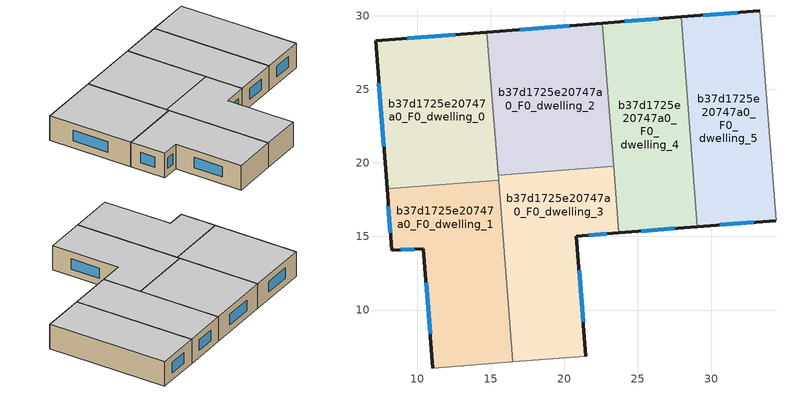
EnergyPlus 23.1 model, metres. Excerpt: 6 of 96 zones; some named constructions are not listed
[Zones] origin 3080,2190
b37d1725e20747a0_F0_dwelling_0
 floor ground (EU_floor_Construction): 14.74,28.89 15.53,18.84 7.95,18.25 7.17,28.3 z0
 wall outside (EU_wall_Construction): 14.74,28.89 7.17,28.3 7.95,18.25 z0:3
 wall to b37d1725e20747a0_F0_dwelling_1 (EU_wall_Construction): 7.95,18.24 15.53,18.84 z0:3
 wall to b37d1725e20747a0_F0_dwelling_3 (EU_wall_Construction): 15.53,18.84 14.74,28.89 z0:3
 window (EU_Window_Construction): 7.39,25.42 7.73,21.12 / 12.58,28.72 9.33,28.47 z0.86:2.14
 ceiling to b37d1725e20747a0_F1_dwelling_0 (EU_floor_Construction): 15.53,18.84 14.74,28.89 7.17,28.3 7.95,18.25 z3
b37d1725e20747a0_F0_dwelling_1
 floor ground (EU_floor_Construction): 15.53,18.84 16.49,6.48 11.06,6.05 10.43,14.18 8.28,14.06 7.95,18.25 z0
 wall outside (EU_wall_Construction): 7.95,18.25 8.28,14.06 10.43,14.18 11.06,6.05 z0:3
 wall adiabatic (EU_wall_Construction): 11.06,6.05 16.49,6.48 z0:3
 wall to b37d1725e20747a0_F0_dwelling_3 (EU_wall_Construction): 16.49,6.48 15.53,18.84 z0:3
 window (EU_Window_Construction): 10.61,11.86 10.88,8.38 / 8.89,14.09 9.81,14.15 / 8.05,17.05 8.19,15.25 z0.86:2.14
 ceiling to b37d1725e20747a0_F1_dwelling_1 (EU_floor_Construction): 16.49,6.48 15.53,18.84 7.95,18.25 8.28,14.06 10.43,14.18 11.06,6.05 z3
b37d1725e20747a0_F0_dwelling_2
 floor ground (EU_floor_Construction): 22.59,29.5 23.34,19.79 15.5,19.18 14.74,28.89 z0
 wall outside (EU_wall_Construction): 22.59,29.5 14.74,28.89 z0:3
 wall to b37d1725e20747a0_F0_dwelling_3 (EU_wall_Construction): 14.74,28.89 15.5,19.18 23.34,19.79 z0:3
 wall to b37d1725e20747a0_F0_dwelling_4 (EU_wall_Construction): 23.34,19.79 22.59,29.5 z0:3
 window (EU_Window_Construction): 20.35,29.32 16.99,29.06 z0.86:2.14
 ceiling to b37d1725e20747a0_F1_dwelling_2 (EU_floor_Construction): 23.34,19.79 22.59,29.5 14.74,28.89 15.5,19.18 z3
b37d1725e20747a0_F0_dwelling_3
 floor ground (EU_floor_Construction): 23.34,19.79 23.7,15.25 20.82,15.02 21.46,6.86 16.49,6.48 15.5,19.18 z0
 wall outside (EU_wall_Construction): 21.46,6.86 20.82,15.02 23.7,15.25 z0:3
 wall adiabatic (EU_wall_Construction): 16.49,6.48 21.46,6.86 z0:3
 wall to b37d1725e20747a0_F0_dwelling_4 (EU_wall_Construction): 23.7,15.25 23.35,19.79 z0:3
 window (EU_Window_Construction): 21.65,15.09 22.88,15.18 / 21.28,9.19 21.01,12.69 z0.86:2.14
 ceiling to b37d1725e20747a0_F1_dwelling_3 (EU_floor_Construction): 21.46,6.86 20.82,15.02 23.7,15.25 23.34,19.79 15.5,19.18 16.49,6.48 z3
b37d1725e20747a0_F0_dwelling_4
 floor ground (EU_floor_Construction): 27.93,29.92 29.04,15.66 23.7,15.25 22.59,29.5 z0
 wall outside (EU_wall_Construction): 27.93,29.92 22.59,29.5 / 23.7,15.25 29.04,15.66 z0:3
 wall to b37d1725e20747a0_F0_dwelling_5 (EU_wall_Construction): 29.04,15.66 27.93,29.92 z0:3
 window (EU_Window_Construction): 26.41,29.8 24.11,29.62 / 25.23,15.37 27.52,15.54 z0.86:2.14
 ceiling to b37d1725e20747a0_F1_dwelling_4 (EU_floor_Construction): 29.04,15.66 27.93,29.92 22.59,29.5 23.7,15.25 z3
b37d1725e20747a0_F0_dwelling_5
 floor ground (EU_floor_Construction): 33.28,30.33 34.39,16.08 29.04,15.66 27.93,29.92 z0
 wall outside (EU_wall_Construction): 33.28,30.33 27.93,29.92 / 29.04,15.66 34.39,16.08 z0:3
 wall to b37d1725e20747a0_F0_dwelling_6 (EU_wall_Construction): 34.39,16.08 33.28,30.33 z0:3
 window (EU_Window_Construction): 31.75,30.21 29.46,30.04 / 30.57,15.78 32.86,15.96 z0.86:2.14
 ceiling to b37d1725e20747a0_F1_dwelling_5 (EU_floor_Construction): 34.39,16.08 33.27,30.33 27.93,29.92 29.04,15.66 z3
[SCHEDULE:FILE] Column Number=1; Rows to Skip at Top=0; Number of Hours of Data=8760; Column Separator=Comma; Interpolate to Timestep=No; Minutes per Item=60; Adjust Schedule for Daylight Savings=Yes
Name | File
EU_Step8_GainSchedule_b37d1725e20747a0_F1_dwelling_2_f000 | ../../schedules/b37d1725e20747a0/b37d1725e20747a0_F1_dwelling_2_f000_gain.csv
EU_Step8_GainSchedule_b37d1725e20747a0_F1_dwelling_3_f000 | ../../schedules/b37d1725e20747a0/b37d1725e20747a0_F1_dwelling_3_f000_gain.csv
EU_Step8_GainSchedule_b37d1725e20747a0_F1_dwelling_4_f000 | ../../schedules/b37d1725e20747a0/b37d1725e20747a0_F1_dwelling_4_f000_gain.csv
EU_Step8_GainSchedule_b37d1725e20747a0_F1_dwelling_5_f000 | ../../schedules/b37d1725e20747a0/b37d1725e20747a0_F1_dwelling_5_f000_gain.csv
EU_Step8_GainSchedule_b37d1725e20747a0_F1_dwelling_6_f000 | ../../schedules/b37d1725e20747a0/b37d1725e20747a0_F1_dwelling_6_f000_gain.csv
EU_Step8_GainSchedule_b37d1725e20747a0_F1_dwelling_7_f000 | ../../schedules/b37d1725e20747a0/b37d1725e20747a0_F1_dwelling_7_f000_gain.csv
EU_Step8_GainSchedule_b37d1725e20747a0_F1_dwelling_8_f000 | ../../schedules/b37d1725e20747a0/b37d1725e20747a0_F1_dwelling_8_f000_gain.csv
EU_Step8_GainSchedule_b37d1725e20747a0_F1_dwelling_9_f000 | ../../schedules/b37d1725e20747a0/b37d1725e20747a0_F1_dwelling_9_f000_gain.csv
EU_Step8_GainSchedule_b37d1725e20747a0_F1_dwelling_10_f000 | ../../schedules/b37d1725e20747a0/b37d1725e20747a0_F1_dwelling_10_f000_gain.csv
EU_Step8_GainSchedule_b37d1725e20747a0_F1_dwelling_11_f000 | ../../schedules/b37d1725e20747a0/b37d1725e20747a0_F1_dwelling_11_f000_gain.csv
EU_Step8_GainSchedule_b37d1725e20747a0_F2_dwelling_0_f000 | ../../schedules/b37d1725e20747a0/b37d1725e20747a0_F2_dwelling_0_f000_gain.csv
EU_Step8_GainSchedule_b37d1725e20747a0_F2_dwelling_1_f000 | ../../schedules/b37d1725e20747a0/b37d1725e20747a0_F2_dwelling_1_f000_gain.csv
EU_Step8_GainSchedule_b37d1725e20747a0_F2_dwelling_2_f000 | ../../schedules/b37d1725e20747a0/b37d1725e20747a0_F2_dwelling_2_f000_gain.csv
EU_Step8_GainSchedule_b37d1725e20747a0_F2_dwelling_3_f000 | ../../schedules/b37d1725e20747a0/b37d1725e20747a0_F2_dwelling_3_f000_gain.csv
EU_Step8_GainSchedule_b37d1725e20747a0_F2_dwelling_4_f000 | ../../schedules/b37d1725e20747a0/b37d1725e20747a0_F2_dwelling_4_f000_gain.csv
EU_Step8_GainSchedule_b37d1725e20747a0_F2_dwelling_5_f000 | ../../schedules/b37d1725e20747a0/b37d1725e20747a0_F2_dwelling_5_f000_gain.csv
EU_Step8_GainSchedule_b37d1725e20747a0_F2_dwelling_6_f000 | ../../schedules/b37d1725e20747a0/b37d1725e20747a0_F2_dwelling_6_f000_gain.csv
EU_Step8_GainSchedule_b37d1725e20747a0_F2_dwelling_7_f000 | ../../schedules/b37d1725e20747a0/b37d1725e20747a0_F2_dwelling_7_f000_gain.csv
EU_Step8_GainSchedule_b37d1725e20747a0_F2_dwelling_8_f000 | ../../schedules/b37d1725e20747a0/b37d1725e20747a0_F2_dwelling_8_f000_gain.csv
EU_Step8_GainSchedule_b37d1725e20747a0_F2_dwelling_9_f000 | ../../schedules/b37d1725e20747a0/b37d1725e20747a0_F2_dwelling_9_f000_gain.csv
EU_Step8_GainSchedule_b37d1725e20747a0_F2_dwelling_10_f000 | ../../schedules/b37d1725e20747a0/b37d1725e20747a0_F2_dwelling_10_f000_gain.csv
EU_Step8_GainSchedule_b37d1725e20747a0_F2_dwelling_11_f000 | ../../schedules/b37d1725e20747a0/b37d1725e20747a0_F2_dwelling_11_f000_gain.csv
EU_Step8_GainSchedule_b37d1725e20747a0_F4_dwelling_3_f000 | ../../schedules/b37d1725e20747a0/b37d1725e20747a0_F4_dwelling_3_f000_gain.csv
EU_Step8_GainSchedule_b37d1725e20747a0_F4_dwelling_4_f000 | ../../schedules/b37d1725e20747a0/b37d1725e20747a0_F4_dwelling_4_f000_gain.csv
EU_Step8_GainSchedule_b37d1725e20747a0_F4_dwelling_5_f000 | ../../schedules/b37d1725e20747a0/b37d1725e20747a0_F4_dwelling_5_f000_gain.csv
EU_Step8_GainSchedule_b37d1725e20747a0_F4_dwelling_6_f000 | ../../schedules/b37d1725e20747a0/b37d1725e20747a0_F4_dwelling_6_f000_gain.csv
EU_Step8_GainSchedule_b37d1725e20747a0_F4_dwelling_7_f000 | ../../schedules/b37d1725e20747a0/b37d1725e20747a0_F4_dwelling_7_f000_gain.csv
EU_Step8_GainSchedule_b37d1725e20747a0_F4_dwelling_8_f000 | ../../schedules/b37d1725e20747a0/b37d1725e20747a0_F4_dwelling_8_f000_gain.csv
EU_Step8_GainSchedule_b37d1725e20747a0_F4_dwelling_9_f000 | ../../schedules/b37d1725e20747a0/b37d1725e20747a0_F4_dwelling_9_f000_gain.csv
EU_Step8_GainSchedule_b37d1725e20747a0_F4_dwelling_10_f000 | ../../schedules/b37d1725e20747a0/b37d1725e20747a0_F4_dwelling_10_f000_gain.csv
EU_Step8_GainSchedule_b37d1725e20747a0_F4_dwelling_11_f000 | ../../schedules/b37d1725e20747a0/b37d1725e20747a0_F4_dwelling_11_f000_gain.csv
EU_Step8_GainSchedule_b37d1725e20747a0_F5_dwelling_0_f000 | ../../schedules/b37d1725e20747a0/b37d1725e20747a0_F5_dwelling_0_f000_gain.csv
EU_Step8_GainSchedule_b37d1725e20747a0_F5_dwelling_1_f000 | ../../schedules/b37d1725e20747a0/b37d1725e20747a0_F5_dwelling_1_f000_gain.csv
EU_Step8_GainSchedule_b37d1725e20747a0_F5_dwelling_2_f000 | ../../schedules/b37d1725e20747a0/b37d1725e20747a0_F5_dwelling_2_f000_gain.csv
EU_Step8_GainSchedule_b37d1725e20747a0_F5_dwelling_3_f000 | ../../schedules/b37d1725e20747a0/b37d1725e20747a0_F5_dwelling_3_f000_gain.csv
EU_Step8_GainSchedule_b37d1725e20747a0_F5_dwelling_4_f000 | ../../schedules/b37d1725e20747a0/b37d1725e20747a0_F5_dwelling_4_f000_gain.csv
EU_Step8_GainSchedule_b37d1725e20747a0_F5_dwelling_5_f000 | ../../schedules/b37d1725e20747a0/b37d1725e20747a0_F5_dwelling_5_f000_gain.csv
EU_Step8_GainSchedule_b37d1725e20747a0_F5_dwelling_6_f000 | ../../schedules/b37d1725e20747a0/b37d1725e20747a0_F5_dwelling_6_f000_gain.csv
EU_Step8_GainSchedule_b37d1725e20747a0_F5_dwelling_7_f000 | ../../schedules/b37d1725e20747a0/b37d1725e20747a0_F5_dwelling_7_f000_gain.csv
EU_Step8_GainSchedule_b37d1725e20747a0_F5_dwelling_8_f000 | ../../schedules/b37d1725e20747a0/b37d1725e20747a0_F5_dwelling_8_f000_gain.csv
EU_Step8_GainSchedule_b37d1725e20747a0_F5_dwelling_9_f000 | ../../schedules/b37d1725e20747a0/b37d1725e20747a0_F5_dwelling_9_f000_gain.csv
EU_Step8_GainSchedule_b37d1725e20747a0_F5_dwelling_10_f000 | ../../schedules/b37d1725e20747a0/b37d1725e20747a0_F5_dwelling_10_f000_gain.csv
EU_Step8_GainSchedule_b37d1725e20747a0_F5_dwelling_11_f000 | ../../schedules/b37d1725e20747a0/b37d1725e20747a0_F5_dwelling_11_f000_gain.csv
